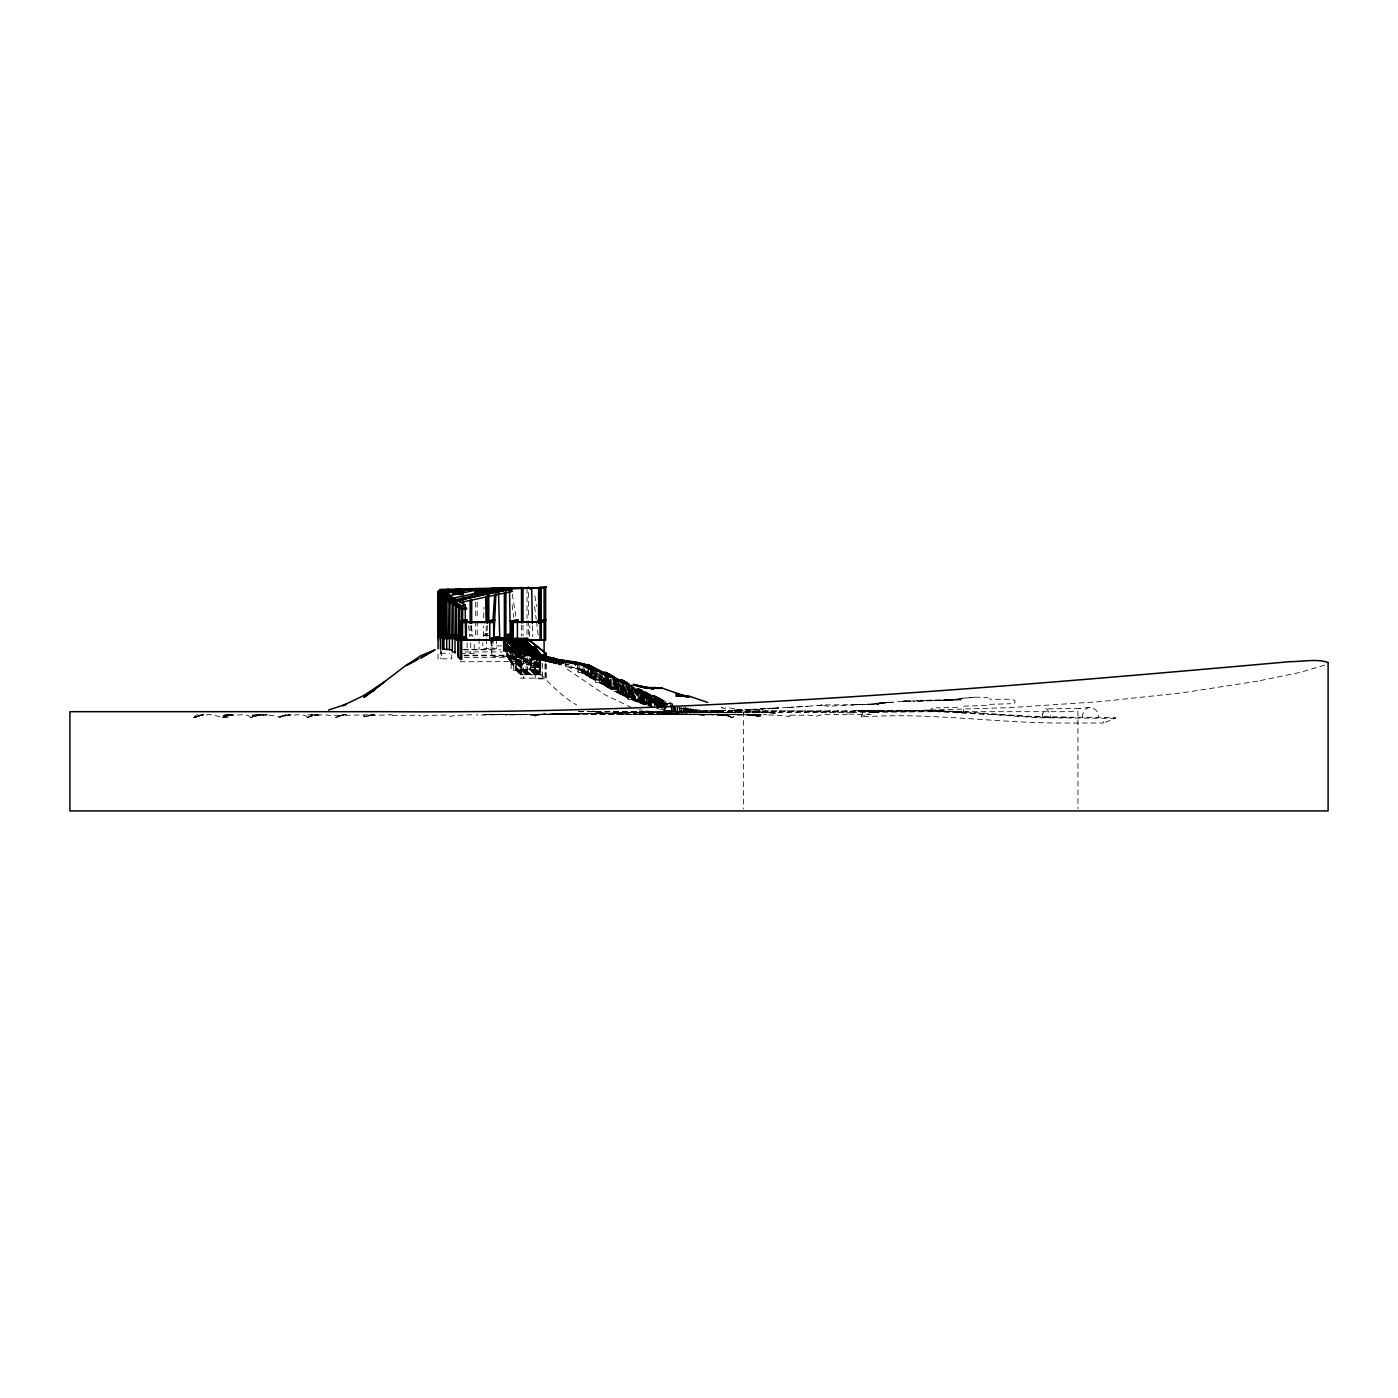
<?xml version="1.0" encoding="UTF-8"?>
<svg xmlns="http://www.w3.org/2000/svg" width="1398" height="1398" viewBox="0 0 1398 1398"><rect width="100%" height="100%" fill="white"/><g stroke="black" fill="none" stroke-linecap="round" stroke-linejoin="round"><path stroke-width="0.75" stroke-dasharray="5 3.75" d="M515.215 655.138L515.215 669.048L534.543 669.048M534.176 669.048L534.176 663.089M581.778 668.576L581.778 672.997L588.942 672.945M582.529 672.945L582.529 668.995M587.719 675.828L587.719 671.931M588.698 676.405L588.698 670.428M591.197 677.855L591.197 673.801M594.709 679.9L594.709 673.539M600.354 675.234L600.354 679.445L592.735 679.079M603.027 684.618L603.027 678.484M603.761 678.904L603.761 685.492L610.926 685.439M604.513 685.439L604.513 677.296M605.247 677.715C599.288 689.564 618.161 690.717 612.411 678.554M605.736 674.745L605.736 682.94L605.736 678.432M605.998 686.261L605.998 678.135M606.47 678.851L606.47 682.94L599.218 682.591M606.732 686.663L606.732 680.581M607.221 679.271L607.221 683.36L600.057 683.36L600.057 676.807M607.955 679.69L607.955 683.797L600.721 683.43M613.897 683.028L613.897 687.082L606.732 687.082L606.732 678.974M615.382 683.849L615.382 687.886L607.728 687.536M616.116 684.269L616.116 688.288L608.742 687.938M616.868 682.678L616.868 688.69L609.231 688.34M617.759 692.622L617.601 683.08M618.51 693.006L618.51 683.535L618.335 689.494L610.734 689.162M619.996 693.792L619.996 684.373M620.729 694.177L620.729 684.793M621.463 694.561L621.463 685.212M621.953 685.684L621.953 691.433L611.922 691.486L611.747 689.564M622.687 680.791L622.687 692.237L622.687 684.181M628.139 697.829C631.512 669.432 618.877 705.623 634.57 697.829M628.628 687.484L628.628 694.946L621.463 694.946L621.463 685.632M629.362 687.903L629.362 695.313L621.761 694.998M630.114 688.305L630.114 695.68L622.757 695.365M630.847 688.707L630.847 696.047L623.263 695.732M631.599 689.109L631.599 696.414L624.259 696.117M632.333 688.061L632.333 696.781L624.766 696.484M632.49 699.769L632.49 688.008M633.976 700.381L633.976 688.865M634.727 700.695L634.779 689.319M635.461 701.01L635.461 689.721M638.17 689.564L638.17 699.472L628.139 699.472L627.772 697.882M642.136 703.648L642.206 693.583M642.888 693.967L642.888 704.243L650.035 704.19M643.36 701.971L642.713 690.193M643.622 704.19L643.709 694.439M644.373 704.452L644.373 694.823L633.277 688.463L633.242 700.433M638.432 691.835L645.596 691.835L645.596 702.478L638.292 702.25M647.711 693.059L647.816 703.351L640.301 703.124M647.973 705.745L647.973 695.243L661.341 702.897M648.724 705.99L648.724 695.662M649.458 706.217L649.458 696.099M650.192 706.462L650.315 696.588M650.944 706.724L650.944 696.938M651.678 707.004L651.678 697.375M656.885 708.576L656.885 700.346M657.619 708.769L657.619 700.765M658.091 707.004L658.091 697.375L650.944 697.375L650.944 705.081M658.353 708.943L658.353 701.202M658.842 707.266L658.842 697.794L651.678 697.794L651.678 703.474M659.105 707.248L659.105 701.621M659.576 707.493L659.576 698.214L652.429 698.214M659.839 707.493L659.839 702.041M660.328 707.72L660.328 698.651L654.386 695.243L644.373 695.243L644.373 703.648M660.59 707.738L660.59 702.478M661.062 707.947L661.062 699.07L653.914 699.07M661.813 708.157L661.813 699.489L654.648 699.489M662.547 708.367L662.547 699.926L655.4 699.926M664.19 708.384L664.19 702.897L666.427 704.173M664.941 708.576L664.941 703.316M677.366 712.281L677.366 709.153M679.376 712.526L679.376 709.502M681.28 708.751L681.28 711.949L672.368 711.757M681.385 712.858L681.385 708.349M685.387 712.858L684.88 708.856L681.875 708.419M684.601 707.755L688.305 708.419L688.305 712.805L687.397 712.858L687.397 709.275L684.88 708.856M697.322 712.858L696.816 709.695L679.376 708.419M699.419 712.84L699.297 710.551M700.328 712.858L699.821 710.132A16.863 11.9 88.8 0 0 698.825 709.957L687.397 709.695L687.397 712.805M711.093 710.551L711.163 712.823M711.617 710.551L711.844 712.84M717.576 712.823L717.524 710.551M728.795 710.551L728.97 712.77M729.389 712.788L729.319 710.551M740.591 710.551L741.01 712.735M747.004 710.551L747.423 712.735M758.834 712.683L758.747 710.551M779.472 712.613L779.472 710.551M787.738 712.596L787.738 710.551M788.944 710.551L788.944 712.648M797.21 710.551L797.489 712.648M820.871 712.631L820.801 710.551M829.084 710.551L829.294 712.613M830.272 710.551L830.499 712.613M838.538 710.551L838.922 712.613M853.881 710.551L853.881 712.543L853.881 710.551L878.975 711.128L878.975 712.264L853.881 712.264M531.24 665.256L531.24 663.683L540.677 663.631L540.694 662.268M540.31 663.683L540.292 665.256L530.873 665.203M530.873 667.038L530.891 665.256M539.943 665.256L539.925 667.038L530.489 666.986M539.558 667.038L530.436 667.23L530.384 669.922L530.489 657.619M539.523 667.3L539.453 669.922L529.964 669.922L529.964 661.271M483.376 636.579L483.568 626.112M483.708 617.741L483.9 607.256M529.58 636.527L529.772 625.815M531.642 662.268L531.607 663.683L531.607 657.986M863.09 711.302L861.063 716.999C929.862 711.966 998.189 723.587 1066.884 723.028L1103.302 723.028L1104.63 717.366M194.846 716.475L193.972 717.524L203.601 714.623L193.85 717.768L203.601 714.623L199.18 715.374A55.937 28.781 -90 0 1 204.492 715.392C214.785 711.827 223.121 722.399 232.837 714.57L223.103 715.759L230.897 714.728M194.969 716.335L195.633 715.514A147.838 28.991 -90 0 1 196.506 715.112L198.062 714.71M590.795 714.518L746.742 714.483L760.914 715.549C758.013 718.659 763.902 712.875 766.89 714.867M760.809 715.689L746.742 714.518L760.914 714.518L483.463 714.395M760.914 714.588L746.742 714.518L759.149 716.475A49.314 22.053 -90 0 0 755.602 715.759A38.55 32.084 -90 0 0 751.285 715.374L737.882 715.112L733.111 717.034A179.783 14.924 -90 0 1 732.569 717.226L732.569 717.681M733.898 716.44L733.111 717.034A179.835 14.941 -90 0 1 732.569 717.226M308.486 716.999L309.709 716.37A65.164 20.603 -90 0 1 312.593 715.549A43.967 31.088 90 0 1 317.241 715.339C325.926 713.557 334.541 717.314 342.702 714.832L335.625 717.296M336.848 716.999L338.054 716.37A65.164 20.603 90 0 1 340.937 715.549A43.967 31.088 -90 0 1 345.586 715.339L372.48 714.745L363.969 715.549L363.969 716.737L365.629 716.492A49.314 22.053 90 0 1 369.282 715.741A38.55 32.084 -90 0 1 373.616 715.374L390.776 714.797M308.154 717.191L307.385 717.593L314.358 714.92L317.905 714.71L309.045 716.702L321.453 714.518M336.516 717.191L335.625 717.646L344.485 714.693L340.937 715.322M222.212 717.646L232.837 714.57L223.103 716.737M267.49 714.728L252.339 715.461L262.073 714.535L250.557 717.646L253.003 716.37A65.164 20.603 90 0 1 255.886 715.549L260.011 714.902M223.872 716.755L232.837 714.57M307.263 717.296C303.471 712.805 294.646 715.636 288.879 715.304A43.967 31.088 -90 0 0 284.231 715.549A65.164 20.603 90 0 0 281.348 716.405L279.023 717.593L289.543 714.57M280.683 716.702L289.543 714.728M337.39 716.702L346.25 714.57L342.702 714.92M1324.657 665.186L1300.14 672.386L1257.833 681.106M931.033 709.136L933.025 708.349M225.76 715.898L226.965 715.479M307.263 717.646L314.358 714.937M790.272 715.182L807.992 715.217A38.532 32.067 -90 0 1 812.308 715.601A49.384 22.088 -90 0 1 815.855 716.318L822.933 714.413L845.982 714.728M790.045 715.252L789.276 716.702L787.546 716.458A49.367 22.071 -90 0 0 783.946 715.741A38.55 32.084 -90 0 0 779.63 715.357L767.554 714.867M193.85 717.646L203.601 714.605M194.741 717.191L203.601 714.623L197.398 715.898M535.539 715.916L526.12 714.605M535.749 715.846L535.871 715.828A49.384 22.088 -90 0 1 539.401 715.007A38.515 32.049 90 0 1 543.735 714.588L551.808 714.098M195.633 716.702L203.601 714.623M753.802 712.718L753.802 710.551M291.326 714.605L278.918 716.458L267.175 714.937M252.339 716.685L262.073 714.535L252.339 716.667L262.073 714.553L252.339 715.706M284.231 715.322L285.996 714.937M722.958 712.788L722.888 710.551L724.583 710.568M374.612 714.57L363.969 716.737L374.612 714.553L364.861 716.667L372.829 714.797M227.088 715.444L231.072 714.85M285.996 714.832L278.918 717.296M902.566 701.342L893.042 702.163M986.306 705.483L961.055 706.235M931.033 710.062L877.874 711.879L874.327 712.438L872.667 714.867L869.014 714.518A55.238 33.133 -90 0 0 864.034 714.535L847.52 714.063M1257.658 681.141L1182.97 692.744L1100.785 701.586L1010.492 707.58L915.533 710.516L955.97 711.32L1034.433 716.632L1073.612 717.366M252.339 716.248L260.133 714.85M957.613 707.248L936.136 707.86M959.395 698.773L955.848 699.245M1014.092 703.229C1021.012 696.588 992.143 700.678 989.4 698.825M807.992 706.235L823.824 704.924L878.765 704.505M906.219 700.748L902.689 701.219L961.16 699.874L903.125 701.149A35.824 19.869 90 0 1 906.219 701.184A44.159 39.494 -90 0 1 913.313 701.726M544.731 713.976L534.088 715.129L544.731 713.976L626.234 712.91L617.829 712.91M872.946 712.316L869.836 712.561L861.063 716.999M787.616 707.51L807.66 706.235M817.62 705.588L823.824 704.942L818.057 705.553A36.977 20.516 -90 0 1 821.168 705.658A45.54 40.734 -90 0 1 828.245 706.252L869.906 704.015M890.945 702.268L870.779 703.963M822.007 712.631L822.007 710.551M847.415 714.081L846.087 714.203M722.259 715.304L711.512 714.815M990.71 714.343L1040.601 717.104L1115.307 717.366L1115.307 718.345L1103.302 723.028M678.869 712.578L735.4 712.77M1089.793 707.458L1078.837 708.471L1080.462 708.349M751.285 709.328L778.634 707.947L774.212 708.174M940.784 700.328L913.313 701.709M717.157 712.805L716.999 710.551M723.57 712.805L723.413 710.551M954.956 699.315L942.112 700.241M705.728 712.858L705.728 710.551M989.504 704.347L1010.771 703.718M773.985 708.192L765.562 708.856M734.981 712.753L734.701 710.551M741.412 712.753L741.115 710.551M619.157 714.361L633.329 714.483L604.967 713.434L592.577 711.163L604.967 713.434L619.157 713.487L690.035 711.005L647.501 712.386M787.493 707.51L779.962 707.877M705.326 714.815L704.312 714.885M878.765 703.246L874.432 703.491L892.483 702.303L876.092 703.474L892.483 702.408L878.765 702.897L884.951 702.67M665.221 711.599L647.274 712.159M775.086 708.122L778.406 707.947M789.276 707.371L806.995 706.27M1079.326 708.419L1046.246 708.856M589.572 713.487L590.795 713.487L566.872 714.483M661.673 711.966L534.088 714.395L541.183 714.238M975.105 697.13L987.739 697.672M713.959 711.128L722.818 710.638M590.795 713.609L597.89 713.207L576.623 713.941M728.568 710.359L760.914 709.258L732.674 710.289M725.911 710.499L690.472 712.421M891.155 702.25L892.046 702.198M266.948 714.955L260.535 715.304A43.967 31.088 -90 0 0 255.869 715.549M576.623 713.504L548.261 714.221M667.86 710.988L676.527 711.425A37.099 20.586 -90 0 1 679.411 711.669A47.602 42.569 -90 0 1 686.488 712.316L689.808 712.403M312.593 714.728L307.263 714.972L315.371 714.71M675.531 711.25L674.413 711.302M495.102 714.762L477.382 715.217M618.038 712.91L619.034 712.893L590.917 713.801M938.128 700.52L961.16 699.507L919.954 700.311M705.431 712.84L705.204 710.551M505.744 714.71L519.916 714.326L504.626 714.658M704.208 715.287L693.915 714.553L694.911 714.535M645.946 712.176L643.744 712.246M760.914 708.838L775.086 708.489L760.914 708.943L765.353 708.856M690.035 710.935L666.217 711.565M604.967 713.504L619.157 713.067L617.374 712.91M638.204 712.403L643.08 712.264M851.295 704.662L878.765 704.225L851.295 704.767L863.702 704.4M670.76 711.425L725.475 710.534M861.745 711.302L888.848 711.023M874.03 712.298L935.716 711.599L988.386 714.535M252.339 715.007L263.156 714.728M646.942 712.159L626.234 712.578M471.738 714.728L458.666 715.304A38.585 32.102 -90 0 0 454.35 715.706A49.384 22.088 -90 0 0 450.803 716.458L447.255 715.042L430.322 715.357A38.55 32.084 -90 0 0 425.988 715.741A49.332 22.053 -90 0 0 422.458 716.492L420.728 716.737L419.907 715.339M552.14 714.081L560.004 713.924M796.283 712.648L796.004 710.551M878.416 711.023L915.865 710.464M870.552 711.18L880.723 710.97M889.215 710.778L906.743 710.499M865.17 711.267L867.564 711.215M868.909 711.198L859.386 711.267L877.612 711.215M928.429 710.603L906.9 710.9M495.434 714.745L501.096 714.64M693.356 714.535L698.895 714.728L661.673 712.665L633.329 712.91L775.086 712.351L746.742 711.04L725.475 707.108M877.472 711.023L872.492 711.128M541.183 714.518L484.477 714.448L505.744 714.203M555.356 713.941L576.623 713.749L561 713.924M837.734 712.613L837.35 710.551M590.795 713.504L562.45 714.203L566.662 714.483M868.612 711.145L870.709 711.11M880.058 710.97L882.715 710.935M613.827 712.98L619.157 712.91M890.124 711.058L891.505 711.023M804.724 712.631L804.269 710.551M805.912 712.631L805.475 710.551M645.736 712.194L647.501 712.159L619.157 713.155M503.962 714.623L501.305 714.64M863.684 711.285L577.147 711.634M869.241 711.32L925.161 710.481M885.965 711.215L862.95 711.46M846.157 712.596L845.615 710.551M847.363 712.596L846.804 710.551M813.147 712.631L812.535 710.551M814.352 712.631L813.741 710.551M585.482 713.539L589.362 713.487M709.52 714.78L707.982 714.78M690.909 712.858L690.402 709.695L687.397 709.275M693.915 712.858L693.408 710.132L690.402 709.695M519.916 714.448L527.011 714.395M694.317 712.858L693.81 709.275L684.88 709.275L684.88 712.805M525.788 714.605L524.46 714.623M705.99 714.535L633.329 714.378M691.8 712.858L691.311 708.856L681.875 708.856L681.875 712.805M483.463 714.483L491.554 714.483M728.131 715.601L727.694 715.496A59.467 14.417 -90 0 0 727.24 715.461L718.38 714.57L725.475 714.937L732.569 717.698L725.475 714.937L661.673 714.221L633.329 711.442L661.673 714.221L739.647 714.518L732.569 714.43M828.035 711.634L820.853 711.634M488.182 633.713L485.106 633.713L485.106 635.566M489.108 635.566L482.205 634.849L484.739 635.566M501.62 645.859L491.275 645.859L491.275 642.101M462.825 649.388L491.065 649.528M464.014 649.825L501.043 649.825M464.922 651.957L502.144 651.957M440.387 653.216L449.806 653.216M460.571 653.355L474.289 653.355L474.289 638.676M464.031 655.155L509.134 655.155M506.059 655.645L525.386 655.645M464.031 655.802L520.143 655.802M506.426 656.151L525.753 656.151M524.582 656.518L491.799 656.518L491.799 643.779M524.023 656.658L506.792 656.658L506.792 652.586M513.643 656.92L521.174 656.92M524.39 657.182L507.177 657.182L507.177 652.586M464.416 657.619L524.757 657.689M525.124 658.213L507.911 658.213L507.911 653.582M525.491 658.755L508.278 658.755L508.278 654.072M527.972 659.297L508.645 659.297L508.645 654.579M528.339 659.839L509.012 659.839L509.012 655.085M528.706 660.398L509.379 660.398L509.379 655.61M529.073 660.974L509.746 660.974L509.746 654.526M460.134 661.761L529.44 661.551M529.807 662.093L510.48 662.093L510.48 655.05M530.174 662.652L510.847 662.652L510.847 654.841M511.231 663.211L530.541 663.211M530.908 663.788L511.598 663.788L511.598 655.33M531.275 664.365L511.965 664.365L511.965 654.351M531.659 664.941L512.332 664.941L512.332 654.351M565.648 666.846L573.425 666.846M530.384 667.545L539.506 667.545M569.161 667.597L577.566 667.597M569.161 667.65L577.077 667.65L577.566 668.663L577.566 662.914M580.083 668.611L571.153 668.663L570.664 667.65M581.585 669.327L573.25 668.663M534.91 669.537L515.6 669.537L515.6 655.138M535.277 670.026L515.967 670.026L515.967 655.592M583.088 669.991L574.735 669.38M535.766 670.306L511.109 670.306L511.231 654.841M584.591 670.708L576.238 670.044M536.552 670.883L516.701 670.9L516.701 654.456M536.395 671.337L517.068 671.337L517.068 650.891M536.762 671.722L517.435 671.722L517.435 651.311M537.129 672.106L517.802 672.106L517.802 651.73M537.496 672.49L518.169 672.49L518.169 652.15M577.741 670.76L578.178 672.595L588.191 672.543M537.863 672.822L518.536 672.822L518.536 650.594M538.23 673.137L518.903 673.137L518.903 651.014M538.597 673.452L519.27 673.452L519.27 651.433M582.232 672.997L589.676 673.347M538.964 673.749L519.654 673.749L519.654 651.87M590.428 673.749L583.263 673.749L583.088 664.19M539.331 673.993L520.021 673.993L520.021 652.289M539.698 674.238L520.388 674.238L520.388 652.709M591.162 674.151L583.735 673.819M540.082 674.5L520.755 674.5L520.755 653.146M584.679 674.22L591.913 674.552M585.238 674.622L592.647 675.461L592.647 669.555M586.181 675.024L593.399 675.409M586.741 675.461L594.133 676.457L594.133 668.454M587.684 675.881L595.111 676.405M588.243 676.457L596.107 676.981M589.187 677.034L596.859 677.418M590.201 677.471L597.61 677.855M590.69 677.925L598.624 678.449M591.704 678.502L599.62 679.026M593.713 679.515L601.123 679.9M594.237 679.952L602.119 680.476L602.119 676.16L602.276 684.618L609.441 684.618M595.216 680.529L595.705 682.591L605.736 682.521M608.707 684.216L601.542 684.216L601.542 675.601M602.73 684.688L610.192 685.492L610.192 675.251M604.233 685.492L611.66 686.313M612.411 686.261L605.247 686.261L605.247 678.135M605.736 686.313L613.145 686.663M614.631 687.484L607.239 687.134M629.275 687.589L627.405 687.169L627.405 697.829M633.242 688.865L640.389 688.865M610.244 688.742L617.601 689.092M641.14 689.284L633.976 689.284L633.976 700.695L641.14 700.695M634.727 689.721L641.874 689.721L641.699 701.062M636.212 690.56L643.36 690.56L651.52 695.243M636.946 690.996L644.111 690.996L643.709 701.971M637.698 691.416L644.845 691.416L644.845 702.198L637.296 701.971M615.242 691.486L622.687 691.835M616.256 691.888L623.438 692.237M639.166 692.272L646.33 692.272L646.33 702.775L638.799 702.53M616.745 692.29L624.172 692.622M639.917 692.692L647.117 692.726L647.064 703.054L639.795 702.827M617.252 692.674L624.923 693.006M640.651 693.111L647.816 693.111M625.657 693.408L618.51 693.408L618.335 679.935M641.402 693.548L648.55 693.548L648.724 704.19M618.755 693.46L626.409 693.792M619.751 693.845L627.143 694.177M650.227 694.491L642.888 694.387L642.888 704.19M620.258 694.229L627.894 694.561M648.724 696.099L655.872 696.099L655.872 706.217M650.192 696.938L657.357 696.938L657.357 706.724M625.762 696.851L633.084 697.148M626.269 697.218L633.818 697.497M653.163 698.651L661.743 699.454M631.704 699.524L638.921 699.769M632.28 699.821L639.655 700.433M640.389 700.381L633.242 700.381L633.084 686.733M656.134 700.346L663.299 700.346L663.299 708.576M634.29 700.748L641.874 701.01M635.286 701.062L642.626 701.324M635.793 701.377L643.36 701.639M658.353 701.621L665.518 701.621L665.343 710.534M644.111 701.918L636.789 701.691M659.105 702.041L667.755 702.897M659.839 702.478L667.003 702.478L667.003 707.738M660.59 702.897L670.603 702.897L672.84 704.173L665.675 704.173M664.19 703.316L671.355 703.316L671.355 710.481L660.59 710.219M648.55 703.648L641.298 703.421M664.941 703.753L672.089 703.753M642.136 703.91L649.301 704.243L649.301 693.967L642.136 693.967L641.804 703.701M659.839 709.485L667.003 709.485M690.402 710.132L700.555 710.551M664.854 710.394L672.84 710.831M693.408 710.551L878.975 711.128M675.059 711.04L666.357 710.691M677.279 711.372L669.362 711.215M578.51 711.687L1077.945 711.687L1077.945 808.848M674.36 712.001L683.797 712.281M676.877 712.333L685.789 712.526M699.297 712.788L855.087 712.543L855.087 710.551L875.34 711.128L875.34 712.264M707.091 714.535L709.52 714.535M1115.307 718.345L1037.089 717.733L961.108 712.246M813.688 711.634L817.341 711.652M524.128 714.623L505.744 715.112M707.528 714.78L706.2 714.78M1065.556 717.366L1059.23 717.349M914.554 710.464L928.167 710.499M918.503 710.516L916.476 710.516L928.744 710.603M693.583 714.553L661.673 714.343L705.99 714.78L661.673 714.116L698.895 714.605M926.018 710.499L929.792 710.638M715.951 714.553L719.271 714.57M871.601 711.355L859.386 711.267L860.853 711.285M696.571 714.535L697.567 714.535M725.475 714.675L661.673 713.941L690.035 714.518L661.673 713.452L639.41 709.677M707.755 714.343L725.475 714.518M699.559 714.553L701.779 714.588M719.708 714.57L723.255 714.71A59.73 35.841 -90 0 1 727.24 715.304A50.59 30.354 -90 0 0 722.259 715.339M725.475 714.937L690.035 714.116L725.475 714.937L732.569 717.768L728.358 715.654M882.208 710.935L882.295 710.953A88.633 1.398 -0.2 0 0 891.173 711.04M929.268 710.708L930.299 710.656M928.482 710.691L934.546 710.778M930.054 710.743L948.071 711.32M929.67 710.726L930.614 710.656M690.035 714.518L661.673 713.452M931.61 710.778L933.427 710.743M932.763 710.813L939.421 710.935M936.066 710.813L938.32 710.9M939.019 711.023L942.986 711.075M937.936 710.988L940.505 710.988M760.914 715.06L746.742 714.518L760.914 714.623M940.068 711.075L941.937 711.04M945.345 711.233L941.448 711.128M946.062 711.215L943.493 711.215M942.829 711.11L944.157 711.25M477.277 714.797L476.281 714.745M947.739 711.302L945.66 711.25M947.232 711.32L948.386 711.46M947.757 711.425L951.007 711.477M753.819 714.902L746.742 714.518L757.366 715.898L746.742 714.535L753.819 714.745L746.742 714.518L759.149 716.615M950.692 711.46L951.654 711.565M949.137 711.425L950.36 711.442M392.209 714.885L391.003 714.797M950.308 711.565L957.682 711.932M952.527 711.704L954.659 711.739M951.566 711.634L953.716 711.687M954.432 711.809L956.721 711.879M958.626 712.001L956.005 711.914M958.871 712.106L961.177 712.159M957.595 712.019L959.902 712.089M962.121 712.229L959.5 712.141M661.673 712.665L675.863 713.994M750.062 715.322L750.289 715.339A59.765 26.719 -90 0 1 755.602 715.287M392.331 715.322L419.68 715.269M592.577 711.163L597.89 712.421M631.564 707.545L604.967 694.754L564.215 667.161M674.762 711.093L675.059 705.868M730.787 716.702L729.022 715.898L732.569 717.768M671.756 710.534L672.089 704.173M683.29 712.333L683.797 707.58M673.259 710.831L673.574 705.029M685.3 712.578L685.789 708L677.366 708L677.366 712.526M661.813 699.489L666.252 702.041L666.252 707.493M653.827 698.598L653.914 707.72M655.33 699.454L655.4 708.157M638.292 691.328L638.432 702.478M639.795 692.202L639.917 703.054M641.298 693.059L641.402 703.648M680.791 712.001L681.28 707.58M521.681 656.815C540.694 671.984 555.076 692.657 576.623 704.942M640.703 700.748L641.14 689.721M642.206 701.377L642.626 690.14L635.461 690.14L635.461 701.324M623.665 692.674L624.172 683.535M625.168 693.46L625.657 682.067M614.141 687.536L614.631 681.42M628.174 694.998L628.628 684.181M646.715 703.124L647.064 693.111M626.671 694.229L627.143 683.342M629.677 695.732L630.114 685.037M595.618 677.034L596.107 671.337M631.18 696.484L631.599 685.894M617.147 689.162L617.601 679.515M599.148 679.079L599.62 671.005M598.117 678.502L598.624 672.683M597.121 677.925L597.61 670.149M600.651 679.952L601.123 671.844M599.725 683.01L607.221 683.849M594.657 676.457L595.111 670.9M601.227 683.849L608.707 684.688L608.707 676.44M609.144 684.688L609.441 674.832M621.656 691.486L621.953 680.354M610.646 685.492L610.926 675.688M623.159 692.29L623.438 681.21M590.428 674.22L583.176 673.399M640.197 700.433L640.389 689.284M591.651 674.622L591.913 669.118M579.663 668.663L580.083 663.351M600.126 679.515L600.354 671.424M677.104 711.442L677.279 706.724M596.614 677.471L596.859 669.729M644.705 702.25L644.845 691.835M630.69 696.117L630.847 685.457M674.273 710.988L674.325 705.448M571.555 665.71L572.062 666.898M632.193 696.851L632.333 686.313M646.208 702.827L646.33 692.692M633.696 697.55L633.818 687.169M588.104 672.595L588.191 667.021M601.629 680.529L602.119 682.591L602.119 672.281M584.154 670.76L584.591 672.595L584.591 664.627M634.185 697.882L634.57 699.524M471.196 626.252L472.891 636.614M512.297 594.15L516.037 617.479M534.875 595.793L536.587 606.522M638.117 699.524L638.17 688.008M468.505 625.692L469.903 636.509M534.63 606.522L536.22 619.384M536.5 621.516L538.352 636.527M512.122 604.757L513.713 617.479M618.161 689.564L618.335 691.486M532.376 625.815L532.568 636.527M486.172 626.112L486.364 636.579M743.631 711.687L743.631 808.848M963.397 709.485L963.397 712.316L962.051 712.316L962.051 709.468M870.692 711.372L870.692 712.368M780.661 710.551L780.661 712.613M772.465 710.551L772.465 712.613M771.137 710.551L771.137 712.613M765.265 710.551L765.265 712.631M762.225 710.551L762.225 712.631M759.865 710.551L759.865 712.683M752.875 710.551L752.875 712.683M746.549 710.551L746.549 712.683M735.208 710.551L735.208 712.735M699.821 710.551L699.821 712.788M696.816 710.132L696.816 712.805M679.288 707.143L679.376 712.805M675.811 706.305L675.811 711.372M674.867 708.751L674.867 712.281M672.84 704.592L672.857 711.949M670.603 702.897L670.603 708.384M664.941 705.431L664.941 710.481M664.784 708.943L664.784 701.202L657.619 701.202L657.619 705.081M664.033 708.769L664.033 700.765L656.885 700.765L656.885 704.767M662.547 700.346L662.547 704.452M661.813 699.926L661.813 704.138M661.062 699.489L661.062 703.823M660.328 699.07L660.328 704.4M659.576 698.651L659.576 704.085M658.842 698.214L658.842 703.788M658.091 697.794L658.091 703.474M656.623 706.462L656.623 696.519L649.458 696.519L649.458 704.47M656.134 699.926L656.134 708.367M655.138 705.99L655.138 695.662L647.973 695.662L647.973 703.928M654.648 699.07L654.648 707.947M654.386 695.243L654.386 705.745M653.163 698.214L653.163 707.493M652.429 697.794L652.429 707.266M650.786 704.452L650.786 694.823L643.622 694.823L643.622 704.452M650.035 694.387L650.192 704.767M647.816 693.548L647.816 703.648M645.596 692.272L645.596 702.775M643.36 690.996L643.36 701.918M640.651 692.692L640.651 703.351M639.655 688.865L639.655 700.381M638.921 688.445L639.166 702.775M637.698 690.996L637.698 702.198M636.946 690.56L636.946 701.918M636.212 690.14L636.212 701.639M634.57 687.589L634.727 701.01M632.49 688.445L632.49 700.066M631.756 687.589L631.756 699.769M629.362 684.618L629.362 695.68L622.215 695.365L622.215 684.181M628.139 687.589L628.139 699.472M627.894 683.762L627.894 694.946M626.409 682.906L626.671 697.497M625.92 685.894L625.92 697.148M624.923 682.067L625.186 696.781M624.434 686.872L624.434 696.414M623.7 684.618L623.7 696.047M622.949 684.181L622.949 695.68M620.729 685.212L620.729 694.561M619.996 684.793L619.996 694.177M619.244 682.067L619.244 693.792M617.759 683.535L617.759 693.006M616.868 679.079L617.025 692.622M616.273 682.696L616.273 692.237M616.116 678.659L616.116 688.69L608.969 688.34L608.969 679.83M615.382 682.259L615.539 691.835M613.897 679.393L613.897 687.484M613.145 678.974L613.145 687.082M611.922 683.5L611.922 691.433M611.188 679.079L611.188 689.494M610.437 679.079L610.437 689.092M609.703 680.249L609.703 688.69M608.217 677.383L608.217 687.886M607.955 676.02L607.955 684.216M607.483 678.974L607.483 687.484M607.221 675.601L607.221 683.797M606.47 675.182L606.47 683.36M605.998 678.554L605.998 686.663M604.513 677.715L604.513 685.859M603.761 677.296L603.761 685.439M603.027 678.904L603.027 685.037M600.808 675.601L600.808 683.797M599.323 676.37L599.323 682.94M595.705 674.011L595.705 682.521M594.709 674.011L594.709 680.476M593.94 673.12L593.94 679.9M593.399 668.017L593.206 679.445M592.193 672.228L592.193 679.026M591.162 668.698L591.197 678.449M590.428 668.279L590.445 677.855M589.694 672.927L589.694 677.418M588.698 670.9L588.698 676.981M587.719 670.428L587.719 676.405M586.968 671.494L586.968 675.828M586.234 671.075L586.234 675.409M585.482 670.656L585.482 674.972M584.748 668.698L584.748 674.552M584.014 669.834L584.014 674.151M582.529 669.415L582.529 673.347M581.778 668.995L581.778 672.945M578.178 666.601L578.178 672.543M546.338 664.155L546.338 678.886L535.224 678.886L535.277 662.023M545.552 663.316L545.552 678.135L520.283 678.135L520.283 654.841M545.028 664.155L545.028 678.886M542.389 663.316L542.389 678.135M540.816 662.6L540.816 674.885L521.122 674.692L521.122 655.662M540.677 657.986L540.677 663.631M540.292 657.934L540.449 674.885M539.925 658.283L540.082 674.692M539.698 661.586L539.698 674.5M539.453 657.305L539.331 674.238M539.016 661.271L539.016 669.922M538.964 663.019L538.964 673.993M538.597 662.652L538.597 673.749M538.23 662.285L538.23 673.452M537.863 661.918L537.863 673.137M537.496 661.918L537.496 672.822M537.129 662.128L537.129 672.49M536.762 661.726L536.762 672.106M536.395 661.324L536.552 678.886M536.028 661.324L536.028 671.337M535.766 661.901L535.644 670.9M534.91 661.569L534.91 670.026M534.543 661.569L534.543 669.537M533.232 661.901L533.232 670.306M531.24 657.934L531.24 665.203M530.873 658.283L530.873 666.986M529.44 657.742L529.44 662.093M528.531 592.542L528.531 618.563M528.531 620.729L528.531 635.898M527.378 657.864L527.378 670.883M527.029 588.209L527.029 618.563M527.029 620.729L527.029 635.898M526.067 657.864L526.067 670.883M523.429 659.07L523.429 678.135M523.009 625.063L523.009 635.898M521.856 654.421L521.856 674.885M521.489 625.063L521.489 635.898M521.489 653.984L521.489 674.885M516.334 654.456L516.334 670.463M513.643 655.592L513.643 670.306M512.699 654.841L512.699 664.941M510.113 654.526L510.113 661.551M507.544 653.093L507.544 657.689M496.535 638.676L496.535 648.462L482.817 648.462L482.817 642.591M492.952 638.676L492.952 648.462M491.065 638.536L491.065 649.825M487.273 625.308L487.273 635.968M486.399 638.676L486.399 648.462M485.945 633.713L485.945 635.566M479.077 638.536L479.077 649.528M477.207 602.171L477.207 619.087M477.207 621.201L477.207 636.003M475.687 602.171L475.687 619.087M475.687 621.201L475.687 636.003M471.685 625.43L471.685 636.003M470.707 642.87L470.707 653.355M470.165 625.43L470.165 636.003M467.107 642.853L467.107 649.388M451.694 654.823L451.694 658.825L438.011 658.825L438.011 650.821M441.436 650.821L441.436 658.825M440.387 649.126L440.387 658.825M250.557 717.296C246.817 713.05 238.499 715.409 232.837 715.339A55.937 28.781 -90 0 0 227.524 715.322M1082.244 717.349A9.192 5.767 90 0 1 1084.726 710.429L1086.84 708.437A15.588 9.786 89.9 0 1 1089.234 707.528A16.339 10.275 -90 0 1 1090.353 707.44A16.217 10.188 89.9 0 1 1092.624 707.842L1095.403 709.66A9.367 5.889 90 0 1 1098.496 717.349M1042.698 713.452L1042.524 714.221A11.044 6.938 -90 0 0 1042.244 717.366L1050.265 717.366A11.044 6.938 -90 0 0 1049.985 714.221L1046.98 708.996A4.823 3.023 -90 0 0 1045.529 708.996L1042.698 713.452M230.897 714.885L223.103 716.23L230.897 714.85M961.16 698.266L959.395 698.563L974.895 697.34L961.16 698.284M690.035 710.726L679.393 711.704L690.035 710.726M228.94 714.71L223.103 714.972L228.94 714.71M739.647 710.097L732.569 710.184L739.647 710.097M690.035 712.246L661.673 712.543L690.14 712.421M519.916 714.395L505.744 714.465L519.916 714.395M661.673 714.5L633.329 713.557L661.673 714.518M775.086 713.155L746.742 711.04L775.086 713.155M725.475 708.873L721.543 707.615L725.475 708.873"/><path stroke-width="1.5" d="M444.11 636.125L458.928 636.754M459.453 638.257L459.453 640.232L459.313 637.82L455.119 637.82M506.426 651.625L506.426 645.579M532.341 659.332L532.271 656.099L537.164 656.973M536.692 656.536L536.692 659.786L542.931 659.786L533.826 659.052M540.205 659.734L540.205 656.973L545.272 658.074M544.329 660.38L544.329 657.811M547.614 661.079L547.841 658.738M548.313 659.734L548.313 656.973L536.692 656.973L536.692 659.734M549.152 661.376L549.152 659.087L545.587 658.161M551.266 661.796L551.266 659.524L549.152 659.087M555.565 661.079L555.565 658.668L553.713 658.161M556.002 662.914L556.002 660.363L551.266 659.524M559.13 663.701L559.13 660.8L556.002 660.363M560.615 660.363C548.593 658.842 579.768 667.388 551.266 659.943L551.266 662.303L554.971 662.303M575.574 665.256L575.574 662.075L561.175 660.048M615.382 681.84L615.382 677.803L605.736 672.281L601.455 672.281M616.116 682.259L615.382 678.24L615.382 682.259M440.807 635.041L440.964 595.653L439.916 595.653L439.531 635.041M443.568 635.898L443.725 597.348L442.677 597.348L442.31 635.898M446.731 636.754L446.888 599.27M449.876 636.754L450.051 601.192L448.985 601.192L448.618 636.754M453.039 636.754L453.197 603.132L452.148 603.132L451.781 636.754M456.202 636.754L456.36 605.054L455.311 605.054L454.944 636.754M462.528 638.449L462.686 608.916M438.727 593.032L438.745 590.76L440.719 590.76L457.303 600.895L457.286 603.15L455.311 603.15L438.727 593.032L440.702 593.032L440.719 590.76M445.455 636.754L445.84 599.27L448.356 599.27M455.311 603.15L455.346 600.895L457.303 600.895M458.107 638.449L458.474 606.977L459.523 606.977L459.365 638.449L442.397 638.536M461.253 638.449L461.567 605.911L437.889 591.441L437.889 636.841L444.529 636.981M507.299 638.676L507.369 634.43M532.638 659.856L533.984 659M492.847 622.127L494.7 594.797M471.056 597.662L472.052 594.814L483.428 592.787L483.428 594.342L456.307 601.175L438.745 590.76M456.307 601.175L456.307 599.602L471.056 596.107M475.005 591.826L476.578 590.515L493.581 590.9L511.598 587.702L511.598 589.257L493.581 592.455L476.578 592.07L475.005 593.399L475.005 591.826L483.428 592.787M434.865 649.738L420.676 658.021L434.865 649.965L420.676 655.714L406.503 665.5L417.128 659.681M418.911 658.633L406.503 664.959L363.969 697.445L385.236 681.298L363.969 695.488L374.612 690.263L342.702 705.71L346.25 704.208L328.53 710.027M506.53 637.086L511.913 636.772L506.53 637.82M438.535 640.232L438.535 590.97L522.8 587.51M446.836 593.434L441.558 590.655L437.889 591.441L444.459 593.94L444.529 638.536M439.968 591.878C453.686 590.236 435.25 590.043 441.069 594.377L459.016 590.515L443.131 593.801L444.214 596.317L443.76 593.801M464.468 591.913L456.045 591.773L456.045 590.218L464.468 590.358L464.468 591.913L462.371 592.368L462.371 590.812L464.468 590.358M452.62 592.245L463.157 592.595L463.157 594.15L461.043 594.604L452.62 593.818L452.62 592.245L463.157 592.595M452.62 593.818L463.157 594.15M443.585 596.317L449.946 595.076M447.08 596.212L448.164 598.711L447.08 596.212L476.141 590.096L475.967 592.595M451.03 598.624L452.113 601.123L451.03 598.624L492.62 589.659M462.511 598.886L466.67 597.995M470.829 597.103L491.624 592.612M455.433 603.534L454.979 601.035L510.357 589.24L510.829 591.738L459.645 602.625M438.535 590.97L544.102 587.789L544.102 653.146M461.567 605.911L465.254 605.107L465.254 608.235L461.567 609.021L437.889 594.569M447.989 636.876L444.407 637.086L446.364 636.597L446.119 638.536M439.723 591.039L439.723 589.484L511.598 587.702M526.994 588.209L544.102 587.789M512.384 588.977L438.902 590.76L438.937 593.032L445.455 592.874M475.949 592.105L484.092 591.948M494.979 591.686L499.331 591.564M560.633 659.943L553.573 659.943L553.573 662.967L562.765 662.914M555.53 660.293L562.293 660.275M510.357 589.24L510.829 591.738M530.384 589.362L531.764 589.362L532.341 623.665M508.138 589.904L509.519 589.904L510.357 638.676M512.402 591.249L510.794 591.249L510.777 588.977M438.623 594.936L441.593 594.936M438.623 595.932L441.593 595.932M444.372 596.631L441.384 596.631L441.384 597.628L444.372 597.628M444.547 598.554L449.212 598.554M444.547 599.55L447.517 599.55M450.68 600.493L447.692 600.493L447.692 601.472L450.68 601.472M457.985 600.633L459.051 600.633M454.979 601.035L456.063 603.534L450.855 603.412L450.855 602.416L453.843 602.416M457.006 604.338L454.018 604.338L454.018 605.334L457.006 605.334M460.169 606.278L457.181 606.278L457.181 607.256L460.169 607.256M461.62 608.916L465.202 608.916L465.569 638.449M493.861 621.813L460.589 621.813L460.781 640.232M511.144 621.813L544.416 621.813L511.144 622.512M460.589 622.512L493.861 622.512M438.273 633.574L442.659 633.574L443.218 637.261M442.659 633.993L446.102 633.993M442.589 635.041L438.203 635.041L438.011 648.829M443.218 635.269L457.862 635.269L458.422 639.393M513.066 635.566L507.491 635.566L507.491 637.82M440.964 635.898L445.35 635.898M444.791 637.82L444.249 636.125L439.723 636.841M457.862 636.125L461.305 636.125M458.422 636.981L461.305 636.981M461.969 636.981L464.87 636.981L464.87 640.232M499.75 636.841L493.948 636.841L495.906 592.7L498.527 592.7L499.75 638.536M444.529 637.401L444.791 638.536M448.845 637.82L440.964 637.68L441.069 590.218M491.956 637.82L513.066 637.82M512.979 638.257L491.275 638.344L491.275 642.101M513.643 638.344L527.378 638.344L546.338 653.652L546.338 657.846M491.956 638.536L513.416 638.536M491.991 639.096L511.825 639.096M506.426 639.952L525.753 639.952M506.792 640.389L526.12 640.389M507.177 640.808L526.487 640.808M507.544 641.228L526.854 641.228M507.911 641.665L527.221 641.665M508.278 642.084L527.605 642.084M508.645 642.503L527.972 642.503M509.012 642.94L528.339 642.94M509.379 643.36L528.706 643.36M510.113 643.779L529.073 643.779M510.113 644.216L529.44 644.216M510.48 644.635L529.807 644.635M510.847 645.055L530.174 645.055M511.598 645.492L530.541 645.492M503.699 645.859L505.01 645.859M511.598 645.911L530.908 645.911M511.965 646.33L531.275 646.33M514.429 646.767L531.659 646.767M511.109 647.693L535.766 647.187L511.109 647.187L511.231 652.883M506.059 647.886L510.27 647.886M513.066 647.886L535.277 648.043M516.334 648.462L535.644 648.462M516.701 648.882L536.028 648.882M443.935 649.301L449.457 649.528M517.068 649.319L536.395 649.319M452.236 649.825L449.457 649.825L449.457 638.536M517.435 649.738L536.762 649.738M518.169 650.594L537.496 650.594L537.496 656.553M518.536 651.014L537.863 651.014M518.903 651.433L538.23 651.433L538.23 658.336M519.27 651.87L538.597 651.87L538.597 658.72M454.997 651.957L452.236 651.957L452.445 636.754M520.021 652.289L538.964 652.289L538.964 658.72M520.021 652.709L539.331 652.709L539.331 657.357M520.388 653.146L539.698 653.146L539.698 657.759M520.755 653.565L540.082 653.565L540.082 658.126M526.067 638.344L546.338 653.652M523.219 653.984L540.449 653.984L540.205 660.031L552.437 660.38M523.603 654.421L540.816 654.421L540.816 658.51M523.429 654.841L545.552 654.841L523.429 655.347M524.337 655.557L541.183 655.557L534.543 647.187M458.16 655.802L457.6 638.536M530.489 656.116L541.76 656.186M545.395 656.973L532.341 656.536L532.341 659.804M540.205 657.392L553.398 658.074M460.134 657.619L458.16 657.619L458.16 640.232M542.424 657.811L552.437 657.811L552.123 660.433M545.902 658.668L560.231 659.856M556.893 659.087L547.614 659.087L547.614 661.376L554.954 661.376M542.931 659.454L533.984 659.454L533.984 656.536M548.313 660.031L550.532 660.031L550.532 657.392L548.313 656.973M548.645 660.101L550.532 660.433L550.532 657.811M562.765 660.363L553.573 660.363L553.573 662.914M544.329 660.712L554.027 660.712L554.027 658.248L544.329 658.248L544.014 660.433M554.342 661.149L545.587 660.765M568.549 661.219L559.13 661.219L559.13 664.574M558.676 661.796L548.855 661.429M562.136 661.638L572.062 661.638M565.648 662.075L575.574 662.075L585.325 664.627M558.676 662.303L558.676 659.524L549.152 659.524L549.152 661.796L560.633 662.372M569.161 662.495L577.566 662.495M571.153 662.914L580.083 662.914M573.669 663.351L581.585 663.351M575.172 663.77L583.088 663.77M576.675 664.19L584.591 664.19M561.245 664.644L558.641 663.753M565.543 664.644L568.549 664.574M578.178 664.627L588.191 664.627L602.87 672.281M581.778 665.046L588.942 665.046M582.529 665.465L589.676 665.465M583.263 665.902L590.603 666.007M584.014 666.322L591.162 666.322M584.748 666.741L591.913 666.741M585.482 667.178L592.647 667.178M593.399 667.597L586.968 667.597L581.778 664.627M586.968 668.017L594.133 668.017M587.719 668.454L595.111 668.454M588.698 668.873L596.107 668.873M591.843 669.293L596.859 669.293M591.197 669.729L597.61 669.729M591.197 670.149L598.624 670.149M595.338 670.568L599.62 670.568M595.338 671.005L600.354 671.005M596.09 671.424L601.123 671.424M601.123 671.844L602.119 671.844M600.057 672.7L606.47 672.7M600.057 673.12L607.134 673.085M600.808 673.556L607.955 673.556M601.542 673.976L608.707 673.976M602.276 674.395L609.441 674.395M605.159 674.832L610.192 674.832M605.911 675.251L610.926 675.251M604.513 675.688L611.66 675.688M608.13 676.108L612.411 676.108M608.13 676.527L613.145 676.527M608.881 676.964L613.897 676.964M613.897 677.383L614.631 681.84M614.631 677.803L619.087 679.935M612.586 678.659L616.658 678.537M614.072 679.515L618.335 679.515M614.072 679.935L621.953 679.935L629.362 684.181L625.098 684.181M615.539 680.354L622.687 680.354M618.423 680.791L623.438 680.791M617.759 681.21L624.172 681.21M620.642 681.63L624.923 681.63M620.642 682.067L625.657 682.067M621.376 682.486L626.409 682.486M620.729 682.906L627.143 682.906M541.97 656.204L544.975 656.536M456.045 590.218L462.371 590.812M475.005 593.399L483.428 594.342M559.13 660.8L578.912 664.627M633.329 684.286L647.501 688.008L640.424 686.226L647.501 687.711L640.424 687.187L661.673 687.973L688.008 697.025M688.008 697.2L675.863 693.985L690.035 696.623L675.863 695.837L690.035 696.449L707.755 702.495M615.539 679.935L617.252 680.913M653.582 689.336L647.501 687.484L651.555 688.69M589.729 668.891L587.719 668.017M530.541 655.714L530.384 654.841M631.18 685.23L632.123 685.771M604.722 675.374L605.736 675.95M539.593 655.714L539.453 654.841M439.723 589.484L465.254 605.107M505.01 651.171L505.01 638.344L523.97 653.652L523.97 656.676M503.699 651.171L503.699 638.344L522.642 653.652M525.386 639.533L532.026 647.886M519.567 651.783L515.6 647.187L515.6 653.146M506.426 639.533L513.066 647.187M1328.083 662.46C1316.741 658.545 1302.307 661.708 1289.865 661.673C989.784 688.323 689.074 714.029 387.508 711.687L69.9 711.687L69.9 810.927L1328.1 810.927L1328.1 662.704M459.453 637.82L459.994 639.533M440.597 591.878L441.069 594.377M485.665 596.789L486.102 621.918M463.472 599.725L463.577 606.208M458.894 605.054L459.226 634.64M456.01 628.349L455.696 604.338M446.277 599.48L446.626 635.898M440.51 590.76L440.545 593.032M565.648 665.658L565.543 660.8L556.002 660.8L556.002 663.701M554.027 658.668L554.027 661.079M545.902 658.248L545.902 661.079M545.657 587.789L545.657 640.232L456.762 640.232L456.762 638.449L466.915 638.449L466.915 640.232M545.045 620.957L545.045 640.232M545.028 653.652L545.01 659.734M542.389 640.232L463.42 640.232M542.424 657.392L542.424 660.38M541.201 588.401L541.201 640.232M540.834 620.957L540.834 640.232M539.925 587.073L540.117 640.232M538.614 587.789L538.614 623.456M537.129 656.553L537.129 650.157L517.802 650.157L517.802 654.159M536.762 650.157L536.762 656.151M536.552 650.14L536.552 645.998L535.224 645.998L535.224 650.14M532.743 656.536L532.743 659.804M527.378 638.344L527.378 642.678M523.009 588.209L523.009 622.896M521.489 588.209L521.489 622.896M517.417 620.957L517.417 640.232M516.701 650.454L516.701 654.456M516.334 648.043L516.334 654.456M515.967 647.606L515.967 654.037M514.167 645.998L514.167 654.544M513.643 647.187L513.643 651.381M513.188 620.957L513.188 640.232M512.856 645.998L512.856 652.412M512.647 622.512L512.647 640.232M512.699 648.777L512.699 652.814M512.332 648.777L512.332 652.814M512.14 635.566L512.14 633.713L509.064 633.713L508.855 637.82M511.703 635.566L511.913 637.82M511.091 620.957L511.336 640.232M510.847 647.012L510.847 652.883M510.48 648.55L510.48 652.883M509.903 633.713L509.903 635.566M510.113 648.078L510.113 652.883M509.746 647.624L509.746 652.377M509.379 647.152L509.379 651.381M509.012 646.697L509.012 651.381M508.488 636.597L508.488 637.82M508.645 646.243L508.645 650.891M508.278 645.789L508.278 650.419M507.911 645.352L507.911 651.52M507.544 644.897L507.544 651.52M507.177 640.389L507.177 651.031M506.792 644.443L506.792 650.559M506.426 646.033L506.426 650.07M505.901 588.628L505.901 638.082M506.059 645.579L506.059 651.625M504.381 592.944L504.381 638.082M504.486 639.533L504.486 650.157M502.633 589.309L502.633 590.865M493.983 620.957L493.983 640.232M493.581 590.9L493.581 592.455M493.686 622.512L493.686 640.232M492.585 638.344L492.585 642.101M489.772 620.957L489.772 640.232M488.793 589.065L488.793 621.044M487.273 589.065L487.273 623.176M487.116 590.201L487.116 591.756M478.693 594.133L478.693 595.688M476.578 590.515L476.578 592.07M472.052 594.814L472.052 596.369M471.685 600.057L471.685 623.316M470.165 600.057L470.165 623.316M466.338 620.957L466.338 640.232M463.891 597.068L463.891 598.624M462.895 598.029L462.895 599.585M462.126 620.957L462.126 640.232M462.022 608.2L462.022 609.196M462.091 622.512L461.917 640.232M461.707 640.232L461.707 659.611M461.043 593.049L461.043 594.604M460.134 640.232L460.134 659.611M460.012 620.957L459.855 640.232L459.593 638.257M458.859 606.278L458.859 607.256M458.754 638.449L458.754 640.232M458.422 636.125L458.422 640.232M458.16 589.764L458.16 591.319M455.591 636.754L455.591 638.536M454.997 638.536L454.997 653.076M454.734 591.791L454.734 593.364M453.599 636.754L453.599 638.536M452.55 602.416L452.55 603.412M450.436 636.754L450.436 638.536M449.387 600.493L449.387 601.472M449.282 636.754L449.282 638.536M447.273 636.754L447.273 638.536M446.696 638.536L446.696 649.528M446.224 598.554L446.224 599.55M444.249 636.125L444.249 638.536M443.935 638.536L443.935 649.388M443.218 633.993L443.218 638.536M443.061 596.631L443.061 597.628M442.956 635.898L442.956 637.68M442.956 638.536L442.956 649.388M442.38 589.502L442.589 594.552M442.397 636.841L442.397 649.126M441.558 590.655L441.558 593.766M440.3 594.936L440.3 595.932M440.387 636.841L440.387 649.126M440.195 635.041L440.195 636.841M654.596 687.519L647.501 688.288L661.673 688.358L654.596 687.519M661.673 687.886L654.596 687.973L661.673 687.973M564.076 660.572L557.61 660.59L564.076 660.59M546.234 587.073L538.02 587.789L546.234 587.073M529.126 587.51L520.912 588.209L529.126 587.51M512.018 587.929L503.804 588.628L512.018 587.929M494.909 588.348L486.696 589.065L494.909 588.348M477.784 588.785L469.571 589.484L477.784 588.785M460.676 589.205L452.463 589.904L460.676 589.205M448.706 589.502L440.492 590.218L448.706 589.502M466.495 608.2L460.344 608.2L460.344 609.196L466.495 609.196L466.495 608.2M467.072 620.1L459.278 620.957L467.072 620.1M494.717 620.1L486.923 620.957L494.717 620.1M518.151 620.1L510.357 620.957L518.151 620.1M545.779 620.1L538.003 620.957L545.779 620.1M640.424 685.841L633.329 685.055L647.501 688.428L640.424 685.841"/></g></svg>
